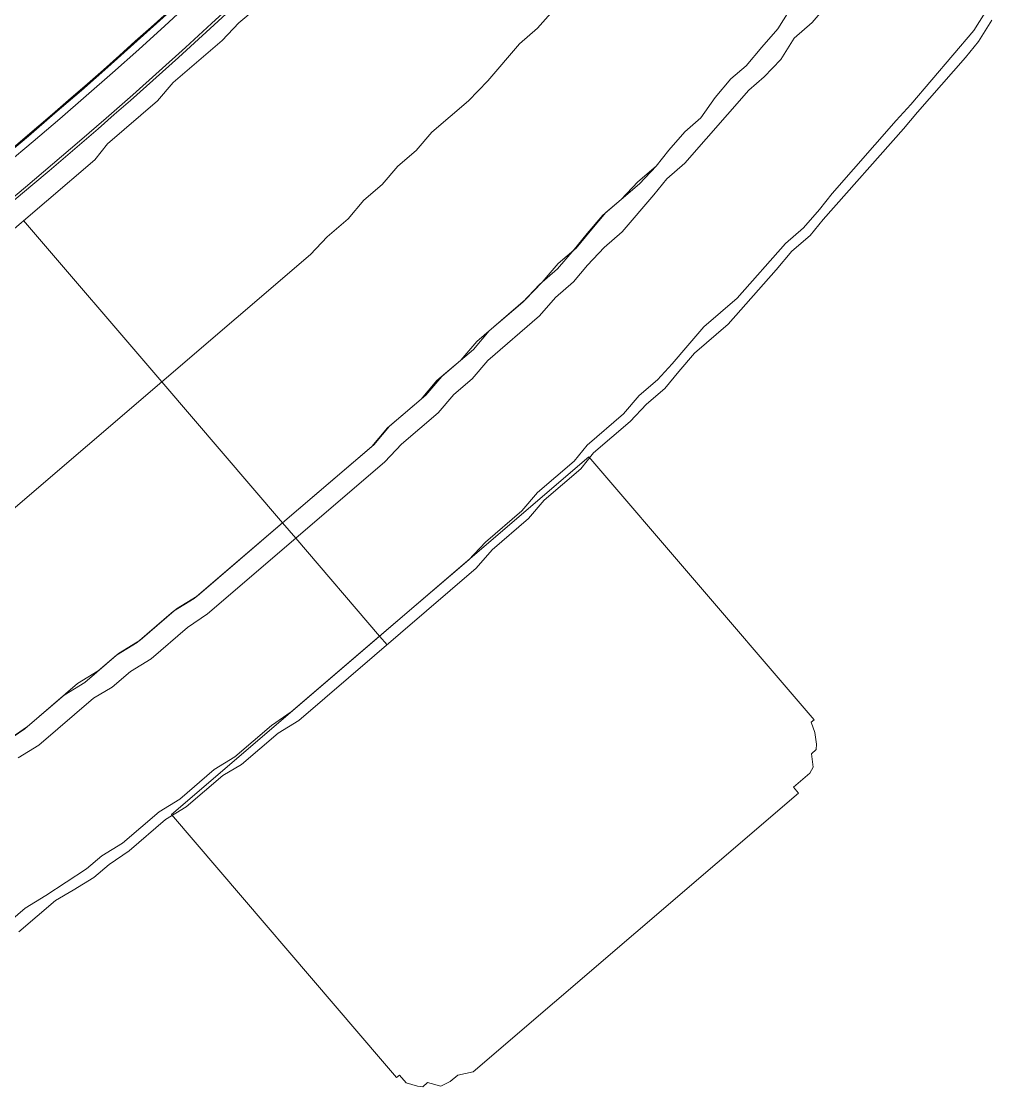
# Model space of a CAD drawing. Header units: metres. Extents: x 2999 to 3109, y 1752 to 1796.
# Drawn here: x 3012.4167 to 3012.5107, y 1760.2182 to 1760.3213 of the extents above; entities that cross this region are included whole.
import ezdxf

# ---------------------------------------------------------------- set-up
doc = ezdxf.new("R2010")
doc.units = ezdxf.units.M
doc.layers.add('PAREDES', color=7, linetype='Continuous')

msp = doc.modelspace()

# ---------------------------------------------------------------- linework, layer by layer
at = {"layer": 'PAREDES', "color": 253, "lineweight": 0}
for p, q in [((3012.471376588782, 1760.325886668081), (3012.466719179025, 1760.32060852709)), ((3012.49482805977, 1760.322948720112), (3012.493302111107, 1760.321158381186)), ((3012.43936754168, 1760.322459823089), (3012.437788653292, 1760.321107239059)), ((3012.491047393244, 1760.322286511017), (3012.489959199475, 1760.320549111815)), ((3012.491047393244, 1760.322286511017), (3012.489959199475, 1760.320549111815)), ((3012.510029364568, 1760.322122141371), (3012.5089411708, 1760.320384742169)), ((3012.437788653292, 1760.321107239059), (3012.436183140861, 1760.31940977592)), ((3012.466719179025, 1760.32060852709), (3012.464954539062, 1760.319096815526)), ((3012.489959199475, 1760.320549111815), (3012.488433250812, 1760.318758772888)), ((3012.489959199475, 1760.320549111815), (3012.488433250812, 1760.318758772888)), ((3012.493302111107, 1760.321158381186), (3012.491537471145, 1760.319646669622)), ((3012.5106658747, 1760.321379135071), (3012.509378617336, 1760.319310168782)), ((3012.491537471145, 1760.319646669622), (3012.490250213781, 1760.317577703333)), ((3012.5089411708, 1760.320384742169), (3012.502837376147, 1760.313223386464)), ((3012.436183140861, 1760.31940977592), (3012.431446475698, 1760.315352023828)), ((3012.464954539062, 1760.319096815526), (3012.461902641735, 1760.315516137674)), ((3012.488433250812, 1760.318758772888), (3012.486907302149, 1760.316968433962)), ((3012.488433250812, 1760.318758772888), (3012.486907302149, 1760.316968433962)), ((3012.509378617336, 1760.319310168782), (3012.508131296035, 1760.317758521155)), ((3012.490250213781, 1760.317577703333), (3012.48864470135, 1760.315880240194)), ((3012.508131296035, 1760.317758521155), (3012.503473886278, 1760.312480380164)), ((3012.486907302149, 1760.316968433962), (3012.485421289548, 1760.315695413698)), ((3012.486907302149, 1760.316968433962), (3012.485421289548, 1760.315695413698)), ((3012.431446475698, 1760.315352023828), (3012.429920527034, 1760.313561684902)), ((3012.461902641735, 1760.315516137674), (3012.460018501943, 1760.313579983236)), ((3012.485421289548, 1760.315695413698), (3012.483895340885, 1760.313905074772)), ((3012.485421289548, 1760.315695413698), (3012.483895340885, 1760.313905074772)), ((3012.48864470135, 1760.315880240194), (3012.48715868875, 1760.31460721993)), ((3012.48715868875, 1760.31460721993), (3012.48097533033, 1760.307538740013)), ((3012.429920527034, 1760.313561684902), (3012.425090986083, 1760.309424369043)), ((3012.460018501943, 1760.313579983236), (3012.456489222017, 1760.310556560108)), ((3012.483895340885, 1760.313905074772), (3012.482528519755, 1760.31192898427)), ((3012.483895340885, 1760.313905074772), (3012.482528519755, 1760.31192898427)), ((3012.502837376147, 1760.313223386464), (3012.501417615291, 1760.311685050858)), ((3012.503473886278, 1760.312480380164), (3012.50213368919, 1760.31084916877)), ((3012.482528519755, 1760.31192898427), (3012.480949631367, 1760.31057640024)), ((3012.482528519755, 1760.31192898427), (3012.480949631367, 1760.31057640024)), ((3012.501417615291, 1760.311685050858), (3012.495234256871, 1760.304616570941)), ((3012.456489222017, 1760.310556560108), (3012.454963273354, 1760.308766221182)), ((3012.480949631367, 1760.31057640024), (3012.479423682703, 1760.308786061313)), ((3012.480949631367, 1760.31057640024), (3012.479423682703, 1760.308786061313)), ((3012.50213368919, 1760.31084916877), (3012.49434481834, 1760.302083225714)), ((3012.425090986083, 1760.309424369043), (3012.423843664782, 1760.307872721416)), ((3012.454963273354, 1760.308766221182), (3012.45319863339, 1760.307254509618)), ((3012.479423682703, 1760.308786061313), (3012.478176361403, 1760.307234413687)), ((3012.479423682703, 1760.308786061313), (3012.478176361403, 1760.307234413687)), ((3012.423843664782, 1760.307872721416), (3012.410469551379, 1760.296415539039)), ((3012.45319863339, 1760.307254509618), (3012.451672684727, 1760.305464170692)), ((3012.478176361403, 1760.307234413687), (3012.476411721439, 1760.305722702123)), ((3012.478176361403, 1760.307234413687), (3012.476570848973, 1760.305536950548)), ((3012.48097533033, 1760.307538740013), (3012.479210690367, 1760.306027028449)), ((3012.451672684727, 1760.305464170692), (3012.449908044764, 1760.303952459128)), ((3012.476570848973, 1760.305536950548), (3012.473041569047, 1760.302513527421)), ((3012.476411721439, 1760.305722702123), (3012.47480620901, 1760.304025238984)), ((3012.479210690367, 1760.306027028449), (3012.477963369066, 1760.304475380822)), ((3012.47480620901, 1760.304025238984), (3012.47332019641, 1760.30275221872)), ((3012.477963369066, 1760.304475380822), (3012.47491147174, 1760.30089470297)), ((3012.495234256871, 1760.304616570941), (3012.493986935571, 1760.303064923314)), ((3012.449908044764, 1760.303952459128), (3012.448382096101, 1760.302162120202)), ((3012.493986935571, 1760.303064923314), (3012.492460986907, 1760.301274584388)), ((3012.416970856506, 1760.301985002695), (3012.430337569279, 1760.286381870391)), ((3012.448382096101, 1760.302162120202), (3012.446338828775, 1760.300411717339)), ((3012.473041569047, 1760.302513527421), (3012.471515620383, 1760.300723188494)), ((3012.47332019641, 1760.30275221872), (3012.471794247746, 1760.300961879794)), ((3012.49434481834, 1760.302083225714), (3012.493097497039, 1760.300531578087)), ((3012.471794247746, 1760.300961879794), (3012.470454050658, 1760.2993306684)), ((3012.492460986907, 1760.301274584388), (3012.490696346944, 1760.299762872824)), ((3012.446338828775, 1760.300411717339), (3012.444733316346, 1760.2987142542)), ((3012.471515620383, 1760.300723188494), (3012.470268299083, 1760.299171540868)), ((3012.47491147174, 1760.30089470297), (3012.473146831777, 1760.299382991406)), ((3012.493097497039, 1760.300531578087), (3012.491332857076, 1760.299019866524)), ((3012.470268299083, 1760.299171540868), (3012.468649474632, 1760.297301638175)), ((3012.470454050658, 1760.2993306684), (3012.468689410695, 1760.297818956837)), ((3012.473146831777, 1760.299382991406), (3012.471541319347, 1760.297685528267)), ((3012.490696346944, 1760.299762872824), (3012.486038937187, 1760.294484731833)), ((3012.491332857076, 1760.299019866524), (3012.489806908413, 1760.297229527597)), ((3012.444733316346, 1760.2987142542), (3012.430337569279, 1760.286381870391)), ((3012.468649474632, 1760.297301638175), (3012.466884834669, 1760.295789926611)), ((3012.468689410695, 1760.297818956837), (3012.467163462031, 1760.296028617911)), ((3012.471541319347, 1760.297685528267), (3012.470201122258, 1760.296054316874)), ((3012.489806908413, 1760.297229527597), (3012.485149498656, 1760.291951386606)), ((3012.466884834669, 1760.295789926611), (3012.465279322239, 1760.294092463472)), ((3012.467163462031, 1760.296028617911), (3012.465557949602, 1760.294331154772)), ((3012.470201122258, 1760.296054316874), (3012.468436482296, 1760.29454260531)), ((3012.465557949602, 1760.294331154772), (3012.460821284438, 1760.29027340268)), ((3012.465279322239, 1760.294092463472), (3012.462028669675, 1760.291307731644)), ((3012.468436482296, 1760.29454260531), (3012.466910533632, 1760.292752266384)), ((3012.486038937187, 1760.294484731833), (3012.482788284624, 1760.291700000005)), ((3012.466910533632, 1760.292752266384), (3012.461895241106, 1760.288455822993)), ((3012.482788284624, 1760.291700000005), (3012.481262335961, 1760.289909661079)), ((3012.485149498656, 1760.291951386606), (3012.481898846093, 1760.289166654778)), ((3012.462028669675, 1760.291307731644), (3012.460502721012, 1760.289517392718)), ((3012.460821284438, 1760.29027340268), (3012.459295335774, 1760.288483063754)), ((3012.481262335961, 1760.289909661079), (3012.479736387297, 1760.288119322152)), ((3012.460502721012, 1760.289517392718), (3012.456973441086, 1760.286493969591)), ((3012.481898846093, 1760.289166654778), (3012.480372897429, 1760.287376315852)), ((3012.459295335774, 1760.288483063754), (3012.457437820024, 1760.286891788423)), ((3012.461895241106, 1760.288455822993), (3012.460369292442, 1760.286665484066)), ((3012.479736387297, 1760.288119322152), (3012.478316626442, 1760.286580986547)), ((3012.456973441086, 1760.286493969591), (3012.455447492423, 1760.284703630665)), ((3012.457437820024, 1760.286891788423), (3012.455911871361, 1760.285101449497)), ((3012.460369292442, 1760.286665484066), (3012.45860465248, 1760.285153772502)), ((3012.478316626442, 1760.286580986547), (3012.47655198648, 1760.285069274983)), ((3012.480372897429, 1760.287376315852), (3012.479032700341, 1760.285745104459)), ((3012.430337569279, 1760.286381870391), (3012.415941822213, 1760.274049486582)), ((3012.430337569279, 1760.286381870391), (3012.442033442956, 1760.272729129625)), ((3012.479032700341, 1760.285745104459), (3012.477268060378, 1760.284233392895)), ((3012.455447492423, 1760.284703630665), (3012.452196839859, 1760.281918898837)), ((3012.455911871361, 1760.285101449497), (3012.452382591435, 1760.28207802637)), ((3012.45860465248, 1760.285153772502), (3012.457078703816, 1760.283363433576)), ((3012.47655198648, 1760.285069274983), (3012.475026037816, 1760.283278936057)), ((3012.477268060378, 1760.284233392895), (3012.475662547948, 1760.282535929756)), ((3012.457078703816, 1760.283363433576), (3012.45354942389, 1760.280340010449)), ((3012.475026037816, 1760.283278936057), (3012.47149675789, 1760.280255512929)), ((3012.475662547948, 1760.282535929756), (3012.472133268022, 1760.279512506629)), ((3012.452196839859, 1760.281918898837), (3012.450670891196, 1760.28012855991)), ((3012.452382591435, 1760.28207802637), (3012.450856642771, 1760.280287687443)), ((3012.45354942389, 1760.280340010449), (3012.451943911461, 1760.27864254731)), ((3012.450856642771, 1760.280287687443), (3012.442033442956, 1760.272729129625)), ((3012.450670891196, 1760.28012855991), (3012.442033442956, 1760.272729129625)), ((3012.47149675789, 1760.280255512929), (3012.470249436589, 1760.278703865303)), ((3012.472133268022, 1760.279512506629), (3012.470885946721, 1760.277960859002)), ((3012.471668889085, 1760.279114687796), (3012.431267921512, 1760.244504449365)), ((3012.451943911461, 1760.27864254731), (3012.443306463221, 1760.271243117024)), ((3012.470249436589, 1760.278703865303), (3012.466720156664, 1760.275680442175)), ((3012.492116777078, 1760.255245610403), (3012.471668889085, 1760.279114687796)), ((3012.470885946721, 1760.277960859002), (3012.467356666796, 1760.274937435875)), ((3012.466720156664, 1760.275680442175), (3012.465194208, 1760.273890103249)), ((3012.467356666796, 1760.274937435875), (3012.465830718132, 1760.273147096949)), ((3012.465194208, 1760.273890103249), (3012.461664928074, 1760.270866680121)), ((3012.465830718132, 1760.273147096949), (3012.462301438206, 1760.270123673821)), ((3012.442033442956, 1760.272729129625), (3012.433488870504, 1760.265409263106)), ((3012.442033442956, 1760.272729129625), (3012.433767497867, 1760.265647954405)), ((3012.443306463221, 1760.271243117024), (3012.442033442956, 1760.272729129625)), ((3012.443306463221, 1760.271243117024), (3012.434761890769, 1760.263923250506)), ((3012.451421967405, 1760.261769786697), (3012.443306463221, 1760.271243117024)), ((3012.461664928074, 1760.270866680121), (3012.460059415645, 1760.269169216983)), ((3012.462301438206, 1760.270123673821), (3012.460775489543, 1760.268333334895)), ((3012.460059415645, 1760.269169216983), (3012.451421967405, 1760.261769786697)), ((3012.460775489543, 1760.268333334895), (3012.443593468851, 1760.253614038091)), ((3012.433488870504, 1760.265409263106), (3012.431485539242, 1760.264176178905)), ((3012.433767497867, 1760.265647954405), (3012.431764166604, 1760.264414870204)), ((3012.431485539242, 1760.264176178905), (3012.427956259316, 1760.261152755777)), ((3012.431764166604, 1760.264414870204), (3012.428234886679, 1760.261391447077)), ((3012.434761890769, 1760.263923250506), (3012.432838123273, 1760.262597290517)), ((3012.432838123273, 1760.262597290517), (3012.429308843346, 1760.25957386739)), ((3012.451421967405, 1760.261769786697), (3012.442877394953, 1760.254449920178)), ((3012.452138041303, 1760.26093390461), (3012.451421967405, 1760.261769786697)), ((3012.427956259316, 1760.261152755777), (3012.425952928053, 1760.259919671576)), ((3012.428234886679, 1760.261391447077), (3012.426138679629, 1760.260078799109)), ((3012.426138679629, 1760.260078799109), (3012.422888027065, 1760.257294067281)), ((3012.425952928053, 1760.259919671576), (3012.424188288091, 1760.258407960013)), ((3012.429308843346, 1760.25957386739), (3012.427305512084, 1760.258340783188)), ((3012.424188288091, 1760.258407960013), (3012.422184956828, 1760.257174875811)), ((3012.427305512084, 1760.258340783188), (3012.425540872121, 1760.256829071625)), ((3012.422184956828, 1760.257174875811), (3012.417076788514, 1760.252798868653)), ((3012.422888027065, 1760.257294067281), (3012.420884695803, 1760.25606098308)), ((3012.425540872121, 1760.256829071625), (3012.423723292434, 1760.255755114957)), ((3012.420884695803, 1760.25606098308), (3012.417355415877, 1760.253037559953)), ((3012.423723292434, 1760.255755114957), (3012.418429372545, 1760.251219980265)), ((3012.492116777078, 1760.255245610403), (3012.493469361109, 1760.253666722015)), ((3012.442877394953, 1760.254449920178), (3012.440953627457, 1760.25312396019)), ((3012.443593468851, 1760.253614038091), (3012.441590137589, 1760.252380953889)), ((3012.493469361109, 1760.253666722015), (3012.493190733746, 1760.253428030716)), ((3012.417076788514, 1760.252798868653), (3012.415153021018, 1760.251472908665)), ((3012.417355415877, 1760.253037559953), (3012.415431648381, 1760.251711599964)), ((3012.440953627457, 1760.25312396019), (3012.437424347531, 1760.250100537062)), ((3012.493190733746, 1760.253428030716), (3012.493548616515, 1760.252446333116)), ((3012.441590137589, 1760.252380953889), (3012.438060857663, 1760.249357530762)), ((3012.493548616515, 1760.252446333116), (3012.49372074771, 1760.251305507983)), ((3012.418429372545, 1760.251219980265), (3012.416426041283, 1760.249986896064)), ((3012.493680811647, 1760.250788189321), (3012.493216432709, 1760.250390370489)), ((3012.49372074771, 1760.251305507983), (3012.493680811647, 1760.250788189321)), ((3012.437424347531, 1760.250100537062), (3012.435421016268, 1760.248867452861)), ((3012.493216432709, 1760.250390370489), (3012.493375251883, 1760.249077105802)), ((3012.435421016268, 1760.248867452861), (3012.432077487917, 1760.246003157267)), ((3012.438060857663, 1760.249357530762), (3012.436243277975, 1760.248283574094)), ((3012.493070000478, 1760.248493535394), (3012.49149111209, 1760.247140951364)), ((3012.493375251883, 1760.249077105802), (3012.493070000478, 1760.248493535394)), ((3012.436243277975, 1760.248283574094), (3012.43271399805, 1760.245260150967)), ((3012.460483602719, 1760.219611579791), (3012.491968494689, 1760.246583696638)), ((3012.49149111209, 1760.247140951364), (3012.491968494689, 1760.246583696638)), ((3012.432077487917, 1760.246003157267), (3012.430074156655, 1760.244770073066)), ((3012.43271399805, 1760.245260150967), (3012.430710666787, 1760.244027066765)), ((3012.430074156655, 1760.244770073066), (3012.426544876729, 1760.241746649938)), ((3012.451715809505, 1760.220635371971), (3012.431267921512, 1760.244504449365)), ((3012.430710666787, 1760.244027066765), (3012.427181386861, 1760.241003643638)), ((3012.426544876729, 1760.241746649938), (3012.424541545467, 1760.240513565737)), ((3012.424541545467, 1760.240513565737), (3012.423055532866, 1760.239240545473)), ((3012.427181386861, 1760.241003643638), (3012.425257619365, 1760.239677683649)), ((3012.423055532866, 1760.239240545473), (3012.419128434108, 1760.236681501283)), ((3012.425257619365, 1760.239677683649), (3012.423771606765, 1760.238404663385)), ((3012.423771606765, 1760.238404663385), (3012.421768275502, 1760.237171579184)), ((3012.421768275502, 1760.237171579184), (3012.420043571602, 1760.236177186282)), ((3012.420043571602, 1760.236177186282), (3012.416514291677, 1760.233153763155)), ((3012.419128434108, 1760.236681501283), (3012.417125102846, 1760.235448417082)), ((3012.417125102846, 1760.235448417082), (3012.413874450282, 1760.232663685254)), ((3012.453068393536, 1760.219056483583), (3012.451715809505, 1760.220635371971)), ((3012.460483602719, 1760.219611579791), (3012.458984586458, 1760.219293633085)), ((3012.453347020899, 1760.219295174883), (3012.453068393536, 1760.219056483583)), ((3012.453983531031, 1760.218552168583), (3012.453347020899, 1760.219295174883)), ((3012.4550844201, 1760.218206981115), (3012.453983531031, 1760.218552168583)), ((3012.4560661177, 1760.218564863884), (3012.455601738763, 1760.218167045052)), ((3012.457339446324, 1760.218206364396), (3012.4560661177, 1760.218564863884)), ((3012.458241580157, 1760.218657122953), (3012.457339446324, 1760.218206364396)), ((3012.458984586458, 1760.219293633085), (3012.458241580157, 1760.218657122953)), ((3012.455601738763, 1760.218167045052), (3012.4550844201, 1760.218206981115))]:
    msp.add_line(p, q, dxfattribs=at)
for centre, radius, start, end in [((3012.072922653011, 1760.715213250421), 0.5316428760644525, 295.8017371660186, 324.3790253861121), ((3012.073660167939, 1760.714347682944), 0.5344617364983012, 295.7833088001053, 324.3975177826449), ((3012.073663068843, 1760.71434434139), 0.5344556330871637, 295.7853308058605, 324.3954984093241), ((3012.073827791782, 1760.714150441029), 0.5303473049822979, 298.6460658282311, 322.1176656114181), ((3012.073834500582, 1760.714142485532), 0.5310364411338316, 298.6461951090598, 322.1174377216196), ((3012.073785568493, 1760.714200423986), 0.5340082530507858, 298.5995794756656, 322.1657502850681)]:
    msp.add_arc(centre, radius, start, end, dxfattribs=at)
msp.add_ellipse((3012.069249434929, 1760.719175778346), major_axis=(0.3336964578006055, -0.3883939625837974), ratio=0.9547764466888256, start_param=-0.2583511511482546, end_param=0.2384068330126776, dxfattribs=at)

doc.saveas('drawing.dxf')
